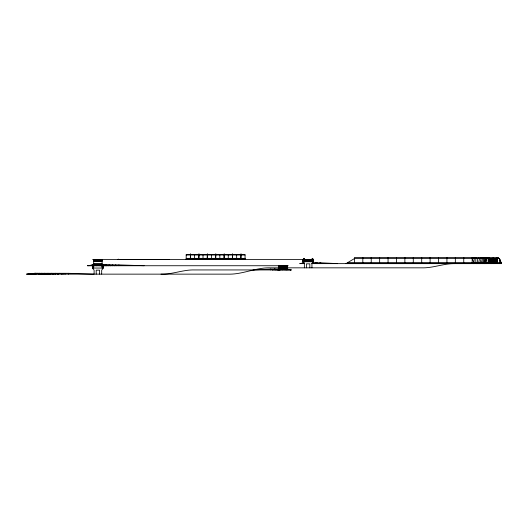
<?xml version="1.0" encoding="UTF-8"?>
<svg xmlns="http://www.w3.org/2000/svg" width="528" height="528" viewBox="0 0 528 528"><rect width="100%" height="100%" fill="white"/><g stroke="black" fill="none" stroke-linecap="round" stroke-linejoin="round"><path stroke-width="0.79" d="M93.687 268.046L93.674 259.426M359.667 263.63L359.139 263.63M368.075 263.63L367.554 263.63M376.484 263.63L375.962 263.63M384.899 263.63L384.371 263.63M393.307 263.63L392.786 263.63M469.003 263.63L468.481 263.63M360.188 263.63L360.716 263.63M368.597 263.63L369.131 263.63M377.012 263.63L377.54 263.63M385.42 263.63L385.948 263.63M393.829 263.63L394.363 263.63M469.531 263.63L470.059 263.63M351.252 263.63L350.731 263.63M497.244 261.109L497.336 259.868L497.33 262.112M127.248 259.426L128.37 259.426M478.467 263.63L479.523 258.588L480.579 257.532M496.98 260.106L496.98 262.112M479.84 263.63L481.127 258.588L482.407 257.532M98.274 265.353L102.095 265.736L102.359 264.891L102.359 265.736M312.358 262.165L312.358 258.588L312.358 259.426L313.408 259.954L313.408 260.476M484.783 263.525L486.882 258.588L488.849 257.532L486.757 258.588L484.671 263.63M482.17 263.63L483.846 258.588L485.516 257.532M495.792 261.109L496.234 259.868L496.234 262.343L495.792 261.109L496.201 262.112M483.087 263.63L484.915 258.588L486.737 257.532M483.82 263.63L485.767 258.588L487.714 257.532M484.348 263.63L486.387 258.588L488.42 257.532M484.777 263.63L486.882 258.588L488.981 257.532M495.013 260.126L494.525 261.109L495.013 262.093M476.52 257.532C474.692 258.971 477.088 263.914 474.632 263.63M492.822 261.109L493.436 260.126M478.606 257.532L477.794 258.588L477.074 263.525M101.884 265.736L101.884 264.686L102.571 264.686L102.571 265.525L103.356 266.171L103.356 268.046L101.68 270.151L101.68 274.144M312.147 259.426L312.147 258.377L312.827 258.377L312.827 259.215L313.619 259.868L313.619 261.743L311.936 263.842L311.936 267.835M114.8 265.736L115.625 264.891L116.721 265.736M488.842 263.63L488.842 259.637L489.958 258.733M92.638 266.785L93.159 265.736M302.894 260.476L303.422 259.426M488.981 259.637L490.057 258.733M488.842 259.637L490.037 258.588M117.856 259.426L169.369 259.426M315.328 263.63L316.411 262.792L318.589 263.63M62.964 274.144L64.06 273.306L65.162 274.144M484.064 257.532L482.572 258.588L481.028 263.525L481.82 263.63M472.164 257.532L472.164 263.63L473.867 262.581L472.164 258.588L474.362 257.532L473.807 263.525M345.998 263.63L354.413 258.588L496.346 258.588L497.396 259.637L488.763 259.637M110.755 265.736L112.391 264.891L114.563 265.736M92.638 266.257L93.687 265.736L93.687 264.891L87.377 265.736L288.189 265.736M302.894 259.954L303.943 259.426L303.943 258.588L303.943 262.165M57.572 274.144L59.75 273.306L61.921 274.144M272.494 269.94L274.666 269.102L278.362 269.94L278.725 269.102L274.52 269.94M106.847 265.736L109.263 264.891L112.484 265.736M474.137 257.954L475.457 257.532M472.164 263.63L473.675 263.215M103.151 265.736L106.3 264.891L110.51 265.736M303.725 263.003L301.343 263.63L303.772 263.215M52.358 274.144L55.579 273.306L58.799 274.144M302.557 263.63L304.742 263.129M312.721 263.63L316.411 262.792L318.021 263.63L320.767 262.792L337.59 263.63M99.719 265.736L103.561 264.891L108.676 265.736M300.458 263.63L303.844 262.931M47.428 274.144L51.632 273.306L55.836 274.144M96.617 265.736L98.848 265.313M303.752 262.931L299.739 263.63L304.088 263.63M93.898 265.736L96.043 265.373M42.854 274.144L47.975 273.306L53.09 274.144M91.601 265.736L93.944 265.373M89.78 265.736L93.423 265.208M38.716 274.144L44.662 273.306L50.609 274.144M276.263 269.94L279.233 269.518M88.453 265.736L93.786 264.997M87.648 265.736L93.905 264.891M35.092 274.144L41.765 273.306L48.437 274.144M32.036 274.144L39.316 273.306L46.603 274.144M277.596 269.94L280.837 269.564M29.601 274.144L37.369 273.306L45.144 274.144M27.832 274.144L35.957 273.306L44.081 274.144M278.441 269.94L282.5 269.518M26.763 274.144L35.099 273.306L43.435 274.144M282.546 269.557L278.725 269.94L278.725 265.736M253.493 269.94L270.316 269.102L287.133 268.996M160.974 274.144C172.405 274.52 183.183 269.564 194.614 269.94L291.344 269.94L287.133 269.102L291.159 269.94L287.311 269.518M190.238 254.588L186.193 254.588L186.193 259.426M190.555 254.588L198.653 254.588M198.97 254.588L207.062 254.588M207.379 254.588L215.477 254.588M215.787 254.588L223.885 254.588M224.202 254.588L232.294 254.588M232.61 254.588L240.709 254.588M241.019 254.588L245.071 254.588L245.071 259.426M186.193 255.011L245.071 255.011M186.193 258.377L245.071 258.377M488.994 258.694L494.769 258.588M186.193 258.898L245.071 258.898M186.193 259.215L245.071 259.215M92.624 259.426L313.408 259.426M93.674 259.664L102.089 259.664M303.943 259.664L312.358 259.664M93.674 259.961L102.089 259.961M303.943 259.961L312.358 259.961M93.674 260.37L102.089 260.37M303.943 260.37L312.358 260.37M302.683 260.476L303.943 260.476M312.358 260.476L313.619 260.476M93.674 260.891L102.089 260.891M303.943 260.891L312.358 260.891M93.674 261.532L102.089 261.532L102.095 268.046M303.943 261.532L312.358 261.532M304.154 259.426L304.154 258.377L303.475 258.377L303.475 259.215L302.683 259.868L302.683 261.743L313.619 261.743M347.754 262.581L501.164 262.581M354.413 263.525L353.885 263.63M362.822 263.525L362.294 263.63M371.23 263.525L370.709 263.63M379.645 263.525L379.117 263.63M388.054 263.525L387.526 263.63M404.877 263.525L405.398 263.63M413.285 263.525L413.813 263.63M421.7 263.525L422.222 263.63M430.109 263.525L430.637 263.63M438.517 263.525L439.045 263.63M446.932 263.525L447.454 263.63M455.341 263.525L455.869 263.63M472.164 263.525L471.636 263.63M483.298 263.525L482.559 263.63M487.463 263.525L486.73 263.63M488.981 263.525L488.057 263.63M490.004 263.525L489.383 263.63M492.182 263.525L492.637 263.63M494.017 263.525L494.38 263.63M497.178 263.525L498.023 263.63M93.687 263.63L102.095 263.63M354.413 263.63L354.413 257.532L497.396 257.532L499.495 258.588L501.6 263.63L312.358 263.63L312.358 262.687M93.687 264.271L102.095 264.271M93.898 264.686L93.212 264.686L93.212 265.525L92.426 266.171L92.426 268.046L94.109 270.151L94.109 274.144M93.687 264.792L102.095 264.792M102.095 264.891L118.919 264.891L144.151 265.736M93.687 265.201L102.095 265.201M93.687 265.492L102.095 265.492M93.687 265.67L102.095 265.67M278.725 265.973L287.133 265.973M278.725 266.27L287.133 266.27M278.725 266.68L287.133 266.68M92.426 266.785L93.687 266.785M102.095 266.785L103.356 266.785M278.725 267.201L287.133 267.201M92.426 268.046L103.356 268.046M278.725 268.475L287.133 268.475M278.725 269.405L287.133 269.405M278.725 269.702L287.133 269.702M93.687 274.144L68.455 273.306L34.808 273.306L26.4 274.144L228.248 274.144C242.623 274.573 255.928 267.412 270.303 267.835L421.7 267.835C433.132 268.211 443.909 263.261 455.341 263.63L455.341 257.532M98.452 265.353L102.241 265.736M43.223 274.144L34.808 273.306L34.808 274.144M98.611 265.313L102.67 265.736L103.151 266.785M99.495 265.313L103.376 265.736M311.863 263.446L313.48 263.63M101.112 265.36L104.353 265.736M101.864 265.267L105.574 265.736M311.843 263.215L314.82 263.63M101.818 264.997L107.026 265.736M284.605 269.518L286.994 269.94M280.922 269.518L283.114 269.94M316.562 263.63L312.358 262.792L320.767 262.792L320.767 263.63M287.239 269.24L290.624 269.94M287.067 269.603L288.526 269.94M118.12 259.215L118.906 259.426L118.642 259.215M283.694 269.518L285.179 269.94M102.095 265.736L103.151 266.257M496.525 257.532L498.564 258.588M275.755 269.94L274.666 269.102L273.062 269.94L270.316 269.102L270.316 269.94M312.88 259.426L313.408 259.954M496.135 258.588L497.178 259.637L497.231 263.63M495.515 258.588L496.538 259.637L496.538 263.63M494.498 258.588L495.475 259.637L495.475 263.63M493.099 258.588L494.017 259.637L494.017 263.63M302.683 261.743L304.366 263.842L304.366 267.835M496.346 258.588L497.178 259.637M491.344 258.588L492.182 259.637L492.182 263.63M489.258 258.588L490.004 259.637L490.004 263.63M501.6 263.63L500.914 262.581L501.349 263.63M500.636 261.914L499.257 258.588L497.171 257.532L499.495 258.588L500.676 261.914M457.974 263.63L457.446 263.63M449.566 263.63L449.031 263.63M441.151 263.63L440.623 263.63M432.742 263.63L432.208 263.63M424.327 263.63L423.799 263.63M415.919 263.63L415.391 263.63M407.51 263.63L406.976 263.63M399.095 263.63L398.567 263.63M458.495 263.63L459.023 263.63M450.087 263.63L450.608 263.63M441.672 263.63L442.2 263.63M433.264 263.63L433.785 263.63M424.855 263.63L425.377 263.63M416.44 263.63L416.968 263.63M408.032 263.63L408.553 263.63M399.623 263.63L400.145 263.63M499.495 263.63L499.495 258.588L497.396 258.588L497.396 263.63M495.112 263.63L494.743 263.63M493.555 263.63L493.099 263.63M493.192 257.532L493.192 258.588M491.634 263.63L490.545 263.63M489.298 259.888L489.298 262.324M489.212 260.146L489.212 262.073M488.981 258.588L488.981 263.63M486.882 258.588L486.836 263.63M486.427 263.63L485.463 263.63M485.146 263.63L483.641 263.63M482.401 263.63L481.945 263.63M480.572 263.63L479.094 263.63M478.691 263.63L477.886 263.63M477.556 263.63L475.979 263.63M474.355 263.63L472.712 263.63M471.108 263.63L470.587 263.63M467.96 263.63L467.432 263.63M466.904 263.63L466.382 263.63M465.854 263.63L465.326 263.63M464.805 263.63L464.277 263.63M463.749 257.532L463.749 263.63M463.228 263.63L462.7 263.63M462.172 263.63L461.65 263.63M461.122 263.63L460.594 263.63M460.073 263.63L459.545 263.63M456.918 263.63L456.39 263.63M454.813 263.63L454.291 263.63M453.763 263.63L453.235 263.63M452.714 263.63L452.186 263.63M451.658 263.63L451.136 263.63M448.51 263.63L447.982 263.63M446.932 257.532L446.932 263.63M446.404 263.63L445.876 263.63M445.355 263.63L444.827 263.63M444.299 263.63L443.777 263.63M443.249 263.63L442.721 263.63M440.095 263.63L439.573 263.63M438.517 257.532L438.517 263.63M437.996 263.63L437.468 263.63M436.94 263.63L436.418 263.63M435.89 263.63L435.362 263.63M434.841 263.63L434.313 263.63M431.686 263.63L431.158 263.63M430.109 257.532L430.109 263.63M429.581 263.63L429.059 263.63M428.531 263.63L428.003 263.63M427.482 263.63L426.954 263.63M426.426 263.63L425.905 263.63M423.271 263.63L422.75 263.63M421.7 257.532L421.7 263.63M421.172 263.63L420.644 263.63M420.123 263.63L419.595 263.63M419.067 263.63L418.546 263.63M418.018 263.63L417.49 263.63M414.863 263.63L414.335 263.63M413.285 257.532L413.285 263.63M412.757 263.63L412.236 263.63M411.708 263.63L411.187 263.63M410.659 263.63L410.131 263.63M409.609 263.63L409.081 263.63M406.454 263.63L405.926 263.63M404.877 257.532L404.877 263.63M404.349 263.63L403.821 263.63M403.3 263.63L402.772 263.63M402.25 263.63L401.722 263.63M401.194 263.63L400.673 263.63M398.039 263.63L397.518 263.63M396.99 263.63L395.941 263.63M396.462 257.532L396.462 263.63M395.413 263.63L394.885 263.63M392.258 263.63L391.736 263.63M391.208 263.63L390.68 263.63M390.159 263.63L389.631 263.63M389.103 263.63L388.582 263.63M388.054 257.532L388.054 263.63M387.004 263.63L386.476 263.63M383.849 263.63L383.321 263.63M382.8 263.63L382.272 263.63M381.744 263.63L381.223 263.63M380.695 263.63L380.167 263.63M379.645 257.532L379.645 263.63M378.589 263.63L378.068 263.63M375.434 263.63L374.913 263.63M374.385 263.63L373.864 263.63M373.336 263.63L372.808 263.63M372.286 263.63L371.758 263.63M371.23 257.532L371.23 263.63M370.181 263.63L369.653 263.63M367.026 263.63L366.498 263.63M365.977 263.63L365.449 263.63M364.927 263.63L364.399 263.63M363.871 263.63L363.35 263.63M362.822 257.532L362.822 263.63M361.772 263.63L361.244 263.63M358.618 263.63L358.09 263.63M357.562 263.63L357.04 263.63M356.512 263.63L355.991 263.63M355.463 263.63L354.935 263.63M353.357 263.63L352.836 263.63M352.308 263.63L351.78 263.63M350.203 263.63L349.681 263.63M349.153 263.63L348.625 263.63M348.104 263.63L347.576 263.63M347.048 263.63L346.526 263.63M312.622 258.588L312.622 259.426M309.83 267.835L309.83 263.842L306.471 263.842L306.471 267.835M303.943 263.096L303.943 263.63M303.686 258.588L303.686 259.426M287.133 265.736L287.133 269.94M241.019 259.426L241.019 253.856L240.709 259.426M236.656 254.588L236.656 259.426M232.61 259.426L232.61 253.856L232.294 259.426M228.248 254.588L228.248 259.426M224.202 259.426L224.202 253.856L223.885 259.426M219.839 254.588L219.839 259.426M215.787 259.426L215.787 253.856L215.477 259.426M211.424 254.588L211.424 259.426M207.379 259.426L207.379 253.856L207.062 259.426M203.016 254.588L203.016 259.426M198.97 259.426L198.97 253.856L198.653 259.426M194.608 254.588L194.608 259.426M190.555 259.426L190.555 253.856L190.238 259.426M118.919 264.891L118.919 265.736M102.089 259.426L102.089 261.532M99.574 274.144L99.574 270.151L96.208 270.151L96.208 274.144M93.423 264.891L93.423 265.736M68.455 273.306L68.455 274.144M495.059 259.868L494.446 261.109L495.059 262.343L495.059 259.868M493.495 259.868L492.73 261.109L493.495 262.343L493.495 259.868M491.561 259.888L490.664 261.109L491.561 262.324L491.561 259.888M491.489 260.146L490.776 261.109L491.489 262.073L491.489 260.146"/></g></svg>
